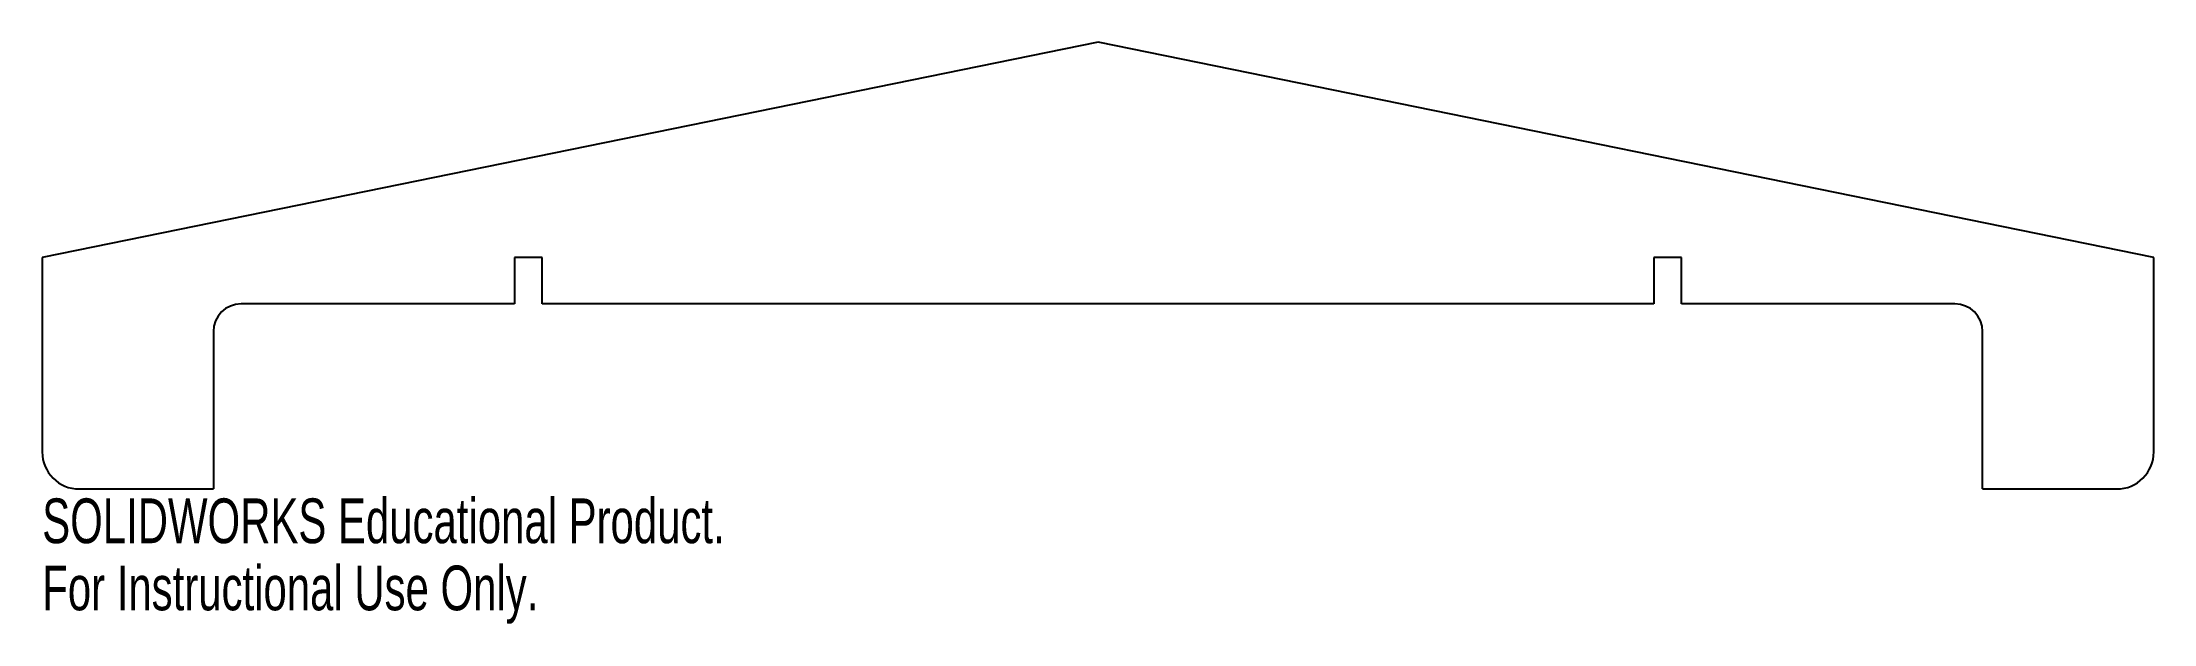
# Model space of a CAD drawing. Header units: millimetres. Extents: x -114 to 114, y -40 to 23.
import ezdxf

# ---------------------------------------------------------------- set-up
doc = ezdxf.new("R2010")
doc.units = ezdxf.units.MM
doc.styles.add('SLDTEXTSTYLE0', font='TXT', dxfattribs={"width": 0.7})

msp = doc.modelspace()

# ---------------------------------------------------------------- linework, layer by layer
at = {"color": 7, "linetype": 'Continuous', "lineweight": 25}
for p, q in [((0, 23.27), (-113.98, 0)), ((113.98, 0), (0, 23.27)), ((-113.98, 0), (-113.98, -21)), ((-60, 0), (-63, 0)), ((-63, 0), (-63, -5)), ((-60, -5), (-60, 0)), ((63, 0), (60, 0)), ((60, 0), (60, -5)), ((63, -5), (63, 0)), ((113.98, -21), (113.98, 0)), ((-63, -5), (-92.5, -5)), ((60, -5), (-60, -5)), ((92.5, -5), (63, -5)), ((-95.5, -8), (-95.5, -25)), ((95.5, -25), (95.5, -8)), ((-109.98, -25), (-95.5, -25)), ((95.5, -25), (109.98, -25))]:
    msp.add_line(p, q, dxfattribs=at)
for centre, radius, start, end in [((-92.5, -8), 3, 90, 180), ((92.5, -8), 3, 0, 90), ((-109.98, -21), 4, 180, 270), ((109.98, -21), 4, 270, 0)]:
    msp.add_arc(centre, radius, start, end, dxfattribs=at)

# ---------------------------------------------------------------- texts
at = {"color": 7, "linetype": 'Continuous', "char_height": 4.8336, "attachment_point": 1, "style": 'SLDTEXTSTYLE0'}
for s, insert in [('SOLIDWORKS Educational Product.', (-113.98, -26.02)), ('For Instructional Use Only.', (-113.98, -33.27))]:
    msp.add_mtext(s, dxfattribs=dict(at, insert=insert))

doc.saveas('drawing.dxf')
